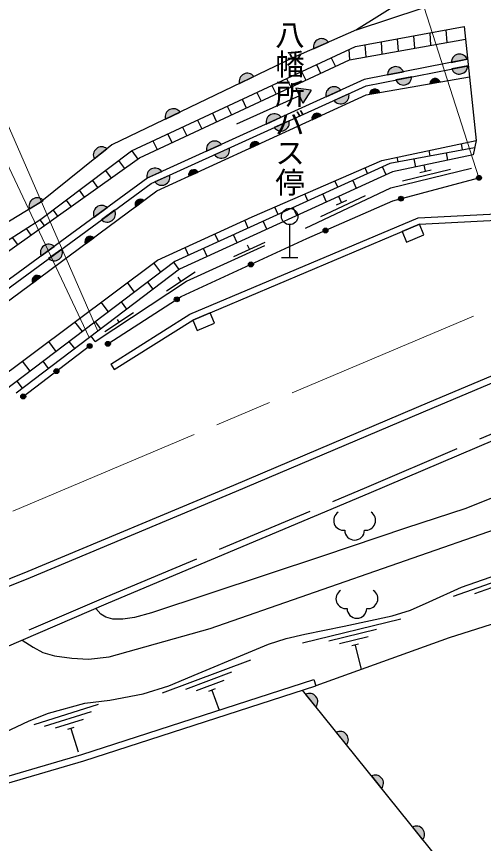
# Model space of a CAD drawing. Units: millimetres at full size, sheet at 1:1000; details may follow other scales. Extents: x 40000 to 680000, y 20000 to 380000.
# Drawn here: x 466182 to 494651, y 262723 to 313178 of the extents above; entities that cross this region are included whole.
import ezdxf
from ezdxf.enums import TextEntityAlignment as Align

# ---------------------------------------------------------------- set-up
doc = ezdxf.new("R2010")
doc.units = ezdxf.units.MM
doc.header["$LTSCALE"] = 1000
doc.linetypes.add('CHAIN', pattern=[18.5, 12, -1.5, 3.5, -1.5])
doc.linetypes.add('DASHED', pattern=[7.5, 6, -1.5])
for name, color, linetype, lineweight in [('M-BGD', 7, 'Continuous', 25), ('M-BMK', 2, 'CHAIN', 13), ('M-STR-HTXT', 7, 'Continuous', 13)]:
    doc.layers.add(name, color=color, linetype=linetype, lineweight=lineweight)
doc.layers.add('M-BMK-HTXT', color=7, linetype='Continuous')
doc.styles.add('@ＭＳ ゴシック', font='')
doc.styles.get('@ＭＳ ゴシック').set_extended_font_data('@MS Gothic')

# ---------------------------------------------------------------- blocks, each defined once
blk = doc.blocks.new('ent')
at = {"layer": 'M-BGD'}
for centre, start, end in [((-676, -505), 122.7203, 277.2459), ((676, -505), 262.7541, 57.2797), ((0, -1100), 180, 0)]:
    blk.add_arc(centre, 600, start, end, dxfattribs=at)

msp = doc.modelspace()

# ---------------------------------------------------------------- hatches: boundary and pattern name
at = {"layer": 'M-BGD'}
for points in [[(484290, 311213, -0.82183), (485197, 311614)], [(492689, 310379, -0.82183), (493662, 310570)], [(488795, 309615, -0.82183), (489768, 309806)], [(493689, 310168, -0.82183), (492717, 309977)], [(479766, 309087, -0.82183), (480659, 309516)], [(490284, 309500, -0.82183), (489312, 309309)], [(492007, 309185), (491390, 309077, -0.84072)], [(483632, 307892), (484153, 308678), (483218, 308802)], [(485052, 308277, -0.82183), (485954, 308687)], [(486442, 308470, -0.82183), (485540, 308059)], [(488326, 308539), (487710, 308431, -0.84072)], [(475259, 306921, -0.82183), (476152, 307350)], [(484770, 307143), (484201, 306881, -0.84072)], [(481412, 306620, -0.82183), (482313, 307030)], [(482801, 306813, -0.82183), (481899, 306403)], [(477771, 304963, -0.82183), (478673, 305374)], [(481002, 305412), (480433, 305151, -0.84072)], [(470921, 304488, -0.82183), (471693, 305109)], [(479161, 305156, -0.82183), (478259, 304746)], [(474130, 303307, -0.82183), (475032, 303717)], [(477251, 303689), (476682, 303428, -0.84072)], [(475520, 303499, -0.82183), (474618, 303089)], [(494252, 303256, -1), (494504, 303418, -0.41421), (494460, 303211, -0.41421)], [(466965, 301439, -0.82183), (467813, 301953)], [(473940, 301944), (473437, 301572, -0.84072)], [(489480, 302024, -1), (489770, 302101, -1)], [(470909, 300933, -0.82183), (471709, 301518)], [(472164, 301356, -0.82183), (471365, 300770)], [(484884, 300065, -1), (485159, 300186, -1)], [(470885, 299681), (470382, 299309, -0.84072)], [(467681, 298570, -0.82183), (468481, 299155)], [(468936, 298993, -0.82183), (468137, 298408)], [(480335, 297990, -1), (480608, 298115, -0.41421), (480534, 297916, -0.41421)], [(467660, 297292), (467157, 296919, -0.84072)], [(475826, 295840, -1), (476078, 296003, -0.41421), (476033, 295795, -0.41421)], [(470489, 293078, -0.41421), (470639, 293228, -0.41421), (470789, 293078, -1)], [(471626, 293127, -1), (471878, 293290, -0.41421), (471833, 293082, -0.41421)], [(468464, 291539, -0.41421), (468614, 291689, -0.41421), (468764, 291539, -1)], [(466440, 290000, -0.41421), (466590, 290150, -0.41421), (466740, 290000, -1)], [(483810, 271820, -0.82183), (484431, 271048)], [(485676, 269501, -0.82183), (486297, 268729)], [(487815, 266843, -0.82183), (488436, 266071)], [(490322, 263726, -0.82183), (490943, 262954)]]:
    msp.add_hatch(color=256, dxfattribs=at).paths.add_polyline_path(points)

# ---------------------------------------------------------------- linework, layer by layer
for p, q in [((492364, 312361), (492420, 311600)), ((489396, 311821), (489451, 311068)), ((490385, 312001), (490441, 311245)), ((491375, 312181), (491431, 311423)), ((484290, 311213), (485197, 311614)), ((487417, 311461), (487472, 310713)), ((488406, 311641), (488462, 310891)), ((486436, 311166), (486482, 310535)), ((485369, 310667), (485628, 310136)), ((492689, 310379), (493662, 310570)), ((483557, 309820), (483815, 309290)), ((484463, 310244), (484721, 309713)), ((488795, 309615), (489768, 309806)), ((493689, 310168), (492717, 309977)), ((479766, 309087), (480659, 309516)), ((482650, 309397), (482909, 308868)), ((490284, 309500), (489312, 309309)), ((481744, 308974), (482002, 308445)), ((483218, 308802), (483632, 307892)), ((484153, 308678), (483218, 308802)), ((491390, 309077), (492007, 309185)), ((483425, 308347), (479603, 306607)), ((480838, 308550), (481096, 308022)), ((484153, 308678), (483632, 307892)), ((485052, 308277), (485954, 308687)), ((486442, 308470), (485540, 308059)), ((487710, 308431), (488326, 308539)), ((479932, 308127), (480190, 307599)), ((475259, 306921), (476152, 307350)), ((478120, 307280), (478377, 306753)), ((479026, 307704), (479283, 307176)), ((477214, 306857), (477471, 306330)), ((481412, 306620), (482313, 307030)), ((482801, 306813), (481899, 306403)), ((484201, 306881), (484770, 307143)), ((476308, 306433), (476565, 305907)), ((475402, 306010), (475658, 305484)), ((474495, 305587), (474752, 305061)), ((477771, 304963), (478673, 305374)), ((480433, 305151), (481002, 305412)), ((493378, 305038), (493307, 305422)), ((470921, 304488), (471693, 305109)), ((473203, 304983), (473570, 304482)), ((479161, 305156), (478259, 304746)), ((491411, 304674), (491350, 305005)), ((492477, 304408), (492394, 304856)), ((472402, 304384), (472756, 303902)), ((489444, 304311), (489393, 304588)), ((490520, 303995), (490428, 304493)), ((471603, 303782), (471941, 303322)), ((487587, 303600), (487430, 303945)), ((488723, 303521), (488497, 304016)), ((489718, 303148), (492632, 303861)), ((490778, 303654), (491458, 303821)), ((491118, 303738), (491028, 304102)), ((474130, 303307), (475032, 303717)), ((475520, 303499), (474618, 303089)), ((476682, 303428), (477251, 303689)), ((470805, 303179), (471126, 302742)), ((485768, 302769), (485595, 303149)), ((486904, 302690), (486678, 303185)), ((470006, 302577), (470311, 302162)), ((483949, 301938), (483760, 302352)), ((484745, 300975), (487456, 302258)), ((485085, 301859), (484859, 302353)), ((466965, 301439), (467813, 301953)), ((469208, 301975), (469497, 301582)), ((473437, 301572), (473940, 301944)), ((485681, 301683), (486314, 301983)), ((485998, 301833), (485825, 302197)), ((468409, 301373), (468682, 301002)), ((470909, 300933), (471709, 301518)), ((472164, 301356), (471365, 300770)), ((482130, 301107), (481925, 301556)), ((483266, 301028), (483039, 301522)), ((467607, 300775), (467867, 300422)), ((476739, 295016), (490662, 300903)), ((480311, 300275), (480093, 300751)), ((490662, 300903), (495880, 301171)), ((490753, 300507), (495901, 300772)), ((466763, 300235), (467053, 299842)), ((476925, 294660), (490753, 300507)), ((481446, 300196), (481220, 300691)), ((482833, 300479), (482833, 298479)), ((478492, 299444), (478274, 299920)), ((479627, 299365), (479401, 299860)), ((465919, 299695), (466238, 299262)), ((470382, 299309), (470885, 299681)), ((479426, 298546), (481337, 299416)), ((480381, 298981), (480270, 299226)), ((467681, 298570), (468481, 299155)), ((468936, 298993), (468137, 298408)), ((476673, 298613), (476455, 299089)), ((477808, 298534), (477582, 299029)), ((482333, 298479), (483333, 298479)), ((474975, 297579), (474543, 298148)), ((476100, 297750), (475772, 298183)), ((467157, 296919), (467660, 297292)), ((475325, 296444), (477077, 297602)), ((476201, 297023), (476029, 297284)), ((473381, 296370), (472943, 296949)), ((474507, 296541), (474178, 296975)), ((471788, 295161), (471342, 295749)), ((472914, 295332), (472585, 295766)), ((471560, 293956), (473312, 295114)), ((471927, 291974), (476739, 295016)), ((472141, 291635), (476925, 294660)), ((472436, 294535), (472336, 294685)), ((470195, 293953), (469742, 294550)), ((471320, 294124), (470991, 294557)), ((470967, 293348), (470723, 293671)), ((468601, 292744), (468141, 293350)), ((469727, 292915), (469398, 293348)), ((466590, 290000), (470639, 293078)), ((467008, 291535), (466541, 292151)), ((468133, 291706), (467805, 292140)), ((471927, 291974), (472141, 291635)), ((466540, 290497), (466211, 290931)), ((492822, 277808), (498022, 279653)), ((496936, 278949), (494109, 277946)), ((483609, 274973), (489608, 276438)), ((488137, 275770), (485223, 275058)), ((487626, 275336), (485877, 274909)), ((487026, 274881), (486618, 274781)), ((486822, 274831), (487185, 273337)), ((475073, 271909), (480476, 273934)), ((479284, 273167), (476475, 272114)), ((478828, 272675), (477142, 272044)), ((484311, 272730), (484434, 272350)), ((478287, 272152), (477894, 272005)), ((478090, 272078), (478546, 270862)), ((483601, 272080), (493563, 259699)), ((483810, 271820), (484431, 271048)), ((467250, 269975), (471176, 271213)), ((470734, 270759), (467872, 269857)), ((470252, 270292), (468535, 269751)), ((469684, 269799), (469283, 269672)), ((469483, 269736), (469934, 268305)), ((485676, 269501), (486297, 268729)), ((487815, 266843), (488436, 266071)), ((490322, 263726), (490943, 262954))]:
    msp.add_line(p, q, dxfattribs=at)
for points in [[(548901, 337129), (545632, 333515), (531102, 326887), (511274, 317506), (502584, 316025), (501957, 316909), (494241, 316967), (486914, 312373), (483038, 310659), (472000, 305355), (467626, 301839), (459849, 297121), (448324, 308478)], [(486914, 312373), (494857, 315016), (501957, 316909)], [(432762, 260889), (437107, 262716), (448292, 267393), (460226, 272423), (471795, 277397), (487691, 284093), (518121, 297079), (538266, 305128), (557459, 312709)], [(460105, 295975), (467670, 300816), (473185, 304975), (486846, 311357), (493468, 312562), (494209, 305615), (494022, 304735), (489107, 303697), (476112, 297759), (466152, 290203)], [(460667, 295296), (473683, 304562), (486485, 310536), (493549, 311802)], [(493680, 310574), (487385, 309338), (474188, 303333), (461626, 294137)], [(461881, 293828), (474391, 302986), (487508, 308955), (493723, 310174)], [(462300, 293322), (474737, 302535), (487491, 308392), (493795, 309499)], [(368254, 252059), (376956, 252914), (382258, 253851), (397324, 255172), (410146, 256288), (424483, 260316), (443345, 269832), (455437, 274716), (466882, 279329), (479432, 284582), (491376, 289661), (503456, 294762), (518987, 301351), (531129, 306575)], [(368293, 251661), (377011, 252517), (382311, 253454), (397358, 254773), (410218, 255893), (424628, 259941), (443511, 269467), (455586, 274345), (467034, 278959), (479587, 284214), (491532, 289292), (503612, 294394), (519144, 300983), (531287, 306208)], [(464522, 290638), (474773, 298320), (480550, 300960), (488445, 304385), (494209, 305615)], [(494115, 305175), (488936, 304217), (475832, 298229), (465414, 290326)], [(483792, 300258), (489009, 302727), (493926, 303931)], [(471752, 293208), (476213, 296090), (483887, 299627), (489120, 301927), (494378, 303337)], [(470967, 293348), (476552, 297040), (481319, 299210)], [(499102, 285384), (493573, 283167), (489908, 281970), (484901, 280274), (474413, 276796), (473368, 276500), (472663, 276418), (472057, 276418), (471621, 276528), (471318, 276709), (471022, 277065)], [(466522, 275130), (467201, 274695), (467793, 274384), (468499, 274164), (469548, 274031), (470565, 273970), (471829, 274111), (477983, 275848), (495861, 282064)], [(465452, 269499), (466955, 270196), (468135, 270680), (470354, 271275), (471873, 271457), (473896, 271862), (475466, 272336), (477253, 273097), (480084, 274278), (481544, 274880), (482614, 275238), (483761, 275500), (486151, 275990), (489082, 276619), (490195, 276966), (491339, 277463), (493307, 278363), (495935, 279283)], [(500116, 277666), (492566, 275267), (484434, 272350)], [(368971, 244588), (378969, 246711), (387552, 248259), (409414, 251669), (421709, 255141), (425127, 256154), (426056, 256463), (427058, 256735), (428188, 256916), (433062, 257801), (441313, 259858), (450112, 262281), (470161, 268145), (484311, 272730)], [(368841, 244151), (379046, 246318), (387618, 247864), (409499, 251278), (421820, 254757), (425247, 255772), (426172, 256080), (427142, 256343), (428255, 256522), (433146, 257410), (441415, 259471), (450221, 261896), (470279, 267762), (484434, 272350)]]:
    msp.add_lwpolyline(points, dxfattribs=at)
at = {"layer": 'M-BGD', "linetype": 'DASHED'}
msp.add_lwpolyline([(432507, 261216), (436952, 263084), (448137, 267762), (460070, 272791), (471638, 277765), (487534, 284461), (517968, 297448), (538118, 305500), (557326, 313087)], dxfattribs=at)
at = {"layer": 'M-BGD'}
for points in [[(489967, 299414), (491026, 299862), (490753, 300507), (489694, 300059)], [(477198, 294015), (478257, 294463), (477985, 295108), (476925, 294660)]]:
    msp.add_lwpolyline(points, close=True, dxfattribs=at)
for centre, radius in [((494378, 303337), 150), ((489625, 302063), 150), ((482833, 300979), 500), ((485022, 300125), 150), ((480472, 298053), 150), ((475952, 295921), 150), ((470639, 293078), 150), ((471752, 293208), 150), ((468614, 291539), 150), ((466590, 290000), 150)]:
    msp.add_circle(centre, radius, dxfattribs=at)
for centre, radius, start, end in [((484783, 311324), 505, 35.0208, 192.679), ((493194, 310379), 505, 22.2732, 179.9313), ((489300, 309614), 505, 22.2732, 179.9313), ((493184, 310168), 505, 202.2731, 359.9313), ((480254, 309213), 505, 36.8368, 194.495), ((489779, 309500), 505, 202.2731, 359.9313), ((491708, 309077), 318, 19.8469, 180.0647), ((485544, 308393), 505, 35.6391, 193.2973), ((485951, 308354), 505, 215.6391, 13.2973), ((488027, 308431), 318, 19.8469, 180.0647), ((475748, 307048), 505, 36.8368, 194.495), ((484508, 306962), 318, 34.5595, 194.7772), ((481903, 306736), 505, 35.6391, 193.2973), ((482310, 306697), 505, 215.6391, 13.2973), ((478262, 305079), 505, 35.6391, 193.2973), ((480740, 305232), 318, 34.5595, 194.7772), ((471368, 304722), 505, 49.9622, 207.6204), ((478669, 305040), 505, 215.6391, 13.2973), ((474622, 303423), 505, 35.6391, 193.2973), ((476989, 303509), 318, 34.5595, 194.7772), ((475028, 303383), 505, 215.6391, 13.2973), ((467440, 301612), 505, 42.4201, 200.0783), ((473721, 301714), 318, 46.4212, 206.6389), ((471367, 301146), 505, 47.3761, 205.0342), ((471707, 301142), 505, 227.3761, 25.0343), ((470666, 299451), 318, 46.4212, 206.6389), ((468139, 298784), 505, 47.3761, 205.0342), ((468479, 298779), 505, 227.3761, 25.0343), ((467441, 297062), 318, 46.4212, 206.6389), ((484044, 271373), 505, 319.99, 117.6482), ((485910, 269054), 505, 319.99, 117.6482), ((488049, 266395), 505, 319.99, 117.6482), ((490557, 263279), 505, 319.99, 117.6482)]:
    msp.add_arc(centre, radius, start, end, dxfattribs=at)
at = {"layer": 'M-BMK'}
msp.add_lwpolyline([(528122, 309301), (462640, 281602), (444964, 274151), (433784, 270370)], dxfattribs=at)
at = {"layer": 'M-STR-HTXT'}
for p, q in [((494378, 303337), (487191, 325647)), ((471132, 293981), (461977, 314981)), ((470613, 293588), (460753, 314463))]:
    msp.add_line(p, q, dxfattribs=at)

# ---------------------------------------------------------------- block references
for p in [(486795, 282935), (486936, 278160)]:
    msp.add_blockref('ent', p)

# ---------------------------------------------------------------- texts
at = {"layer": 'M-BMK-HTXT', "style": '@ＭＳ ゴシック'}
msp.add_text('八幡所バス停', height=1320, rotation=270, dxfattribs=at).set_placement((482833, 302179), align=Align.MIDDLE_RIGHT)

doc.saveas('drawing.dxf')
